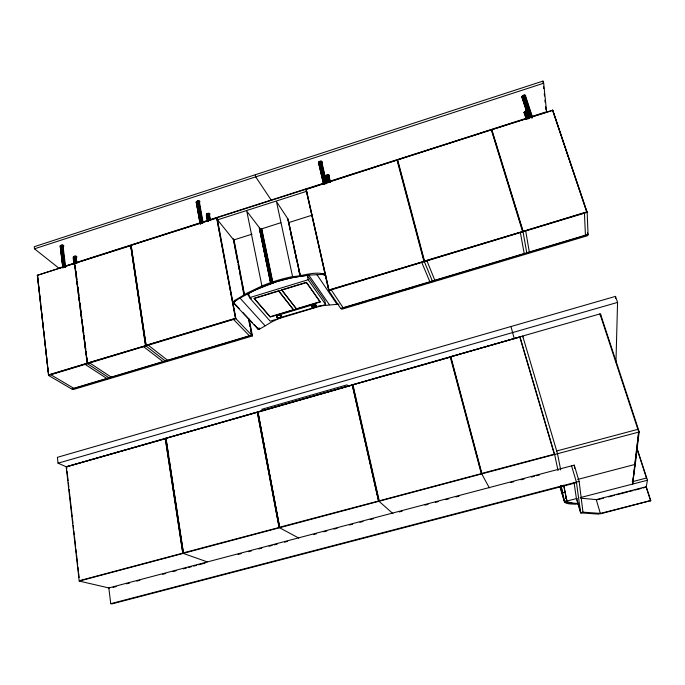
<?xml version="1.0" encoding="UTF-8"?>
<svg xmlns="http://www.w3.org/2000/svg" width="685" height="685" viewBox="0 0 685 685"><rect width="100%" height="100%" fill="white"/><g stroke="black" fill="none" stroke-linecap="round" stroke-linejoin="round"><path stroke-width="1.03" d="M200.063 223.575L196.244 202.221L197.374 201.056L199.198 201.005A1.849 0.985 -8.3 0 1 199.755 202.118M615.481 298.506L615.532 296.374L57.394 457.323L58.045 463.18L66.873 467.042M209.541 214.696A1.807 0.942 -8.8 0 0 209.25 213.395C204.464 212.376 206.887 218.635 207.606 221.015M615.969 361.851L617.562 302.41L615.532 296.374M358.221 303.643L358.298 304.268L357.716 303.823M358.075 304.26L357.844 303.892L358.298 304.268M325.521 274.668C315.374 270.524 303.07 276.235 292.606 276.594A158.732 146.753 -46.9 0 0 261.773 286.056L247.02 293.111L234.484 300.655L233.953 302.916L239.142 308.515M281.201 317.335L271.757 321.933L260.386 328.646L257.988 328.937L234.381 303.909L234.09 302.462L235.015 301.229L239.99 298.069L254.503 290.26L277.168 281.407L292.795 277.459L308.772 275.105L322.635 274.437L325.786 275.73M528.589 117.726L521.833 96.97L522.646 95.72L524.076 95.147L525.292 95.283L532.408 117.041M527.09 110.953L525.267 111.261L524.034 112.7A1.952 1.019 -21.7 0 0 524.359 113.128M632.632 484.072L638.762 432.081L599.957 313.918L66.197 466.742L79.212 581.077L109.394 588.064M639.182 431.713L635.346 463.916L634.858 464.045L638.634 431.858L639.182 431.713L600.591 314.244L600.069 314.398M315.99 305.296L313.319 304.602L277.733 315.323C274.12 317.463 280.978 319.57 281.338 316.367M277.168 317.609L276.791 315.99M276.92 316.564C279.9 313.559 274.582 317.772 278.821 317.703L280.276 317.866L281.218 317.206L281.278 316.085L281.398 316.641M279.352 318.08L281.124 316.376L279.583 315.246L278.178 315.186L279.643 315.126L278.744 315.502M280.43 315.751L281.218 317.206M234.553 341.13L234.193 340.787M646.101 487.566L647.436 480.245L636.827 447.665M403.551 290.26L414.108 287.315M315.931 305.022C317.532 307.3 314.287 304.414 315.614 304.808C317.891 306.349 314.518 308.353 312.874 307.445C309.911 307.103 313.816 303.481 312.197 305.433M311.735 306.272L312.077 305.459M311.94 306.263L311.94 305.724M323.534 184.291L318.482 162.593L319.826 161.343L321.616 161.317L326.634 182.767M312.488 307.291L315.417 306.811L316.102 305.57M327.259 182.681C326.128 180.241 323.945 173.896 328.791 174.949A1.832 0.985 -13.6 0 1 329.083 176.113M596.233 499.605L600.454 513.81L650.75 500.572L646.255 486.718L596.233 499.605L580.794 498.192M63.243 246.617A1.867 0.916 -3.8 0 0 62.909 245.187L60.657 245.427L60.323 246.549A1.867 0.916 -3.8 0 0 60.614 246.728M74.237 264.564C74.254 262.107 71.009 255.18 76.035 256.241A1.815 0.873 -4.5 0 1 76.326 257.611M182.124 356.602L181.585 356.56L182.227 356.585M315.168 305.039C313.961 304.063 311.958 306.349 311.889 305.416M277.545 315.871L276.654 316.264M311.949 305.698L313.387 304.722L315.28 304.928M280.276 317.866L281.09 316.633M312.103 306.803L313.824 307.462L315.948 306.949M276.74 317.112C276.218 316.29 278.615 318.713 279.771 317.729L315.614 307.171M576.727 498.74L580.94 512.894L582.969 512.166L600.445 513.408L650.75 500.572M600.445 513.408L598.45 514.11L580.94 512.894M532.365 116.339L546.596 111.775L543.684 83.219L542.974 81.095L34.25 246.703L34.481 248.801L58.824 268.118L62.883 266.816M34.481 248.801L543.684 83.219M65.931 265.84L74.066 263.237M77.114 262.261L200.054 222.856M203.102 221.88L208.18 220.245M210.209 219.594L324.022 183.118M330.119 181.165L526.268 118.291M73.543 256.678L87.235 363.41L48.635 375.097L37.332 275.327L552.744 110.131L587.165 212.341L588.055 234.724L340.882 308.687L328.697 290.603L305.904 189.231M37.332 275.327L74.408 263.442M215.869 218.378L130.989 245.316L145.973 345.394L235.571 318.482L216.708 217.839L235.571 318.482M306.272 189.411L397.026 160.05L423.946 261.439L328.946 290.209L306.135 189.18L328.946 290.209M551.622 110.79L491.813 129.679L523.152 231.402L586.848 212.11L552.607 110.191L586.848 212.11M262.03 286.493L246.797 211.211L260.197 228.79L261.756 228.833L280.833 222.702M252.003 234.176L233.713 239.956L217.522 219.851L306.392 191.398L307.454 193.196M288.582 222.625L311.958 215.236M249.477 297.675L308.164 279.745L325.615 304.5L270.173 321.171L249.477 297.675L248.638 293.36C266.816 283.787 286.775 277.571 307.214 275.413L324.699 300.381L325.615 304.5M278.564 290.8L293.651 309.962L278.564 290.8L254.058 298.283L270.198 317.027L320.229 301.948L306.358 282.314L320.229 301.948M281.629 289.866L296.579 309.081L281.629 289.866L305.364 282.622M254.109 298.566L306.418 282.605M48.395 374.952L87.004 363.255M87.329 363.161L145.691 345.702L87.329 363.161L73.843 256.481M145.973 345.394L235.409 318.311M328.817 290.02L423.946 261.439M586.839 211.879L523.152 231.402M424.597 261.242L522.604 231.564L424.512 261.036L397.642 159.853L491.291 129.842L522.604 231.564M37.418 275.276L48.541 375.423L235.931 318.688L252.422 335.95L166.789 361.56L165.796 360.781M328.697 290.603L587.165 212.341M254.76 299.08L270.147 316.753L293.591 309.68M296.519 308.798L320.169 301.674M278.238 315.46L277.733 315.323M312.934 305.013L314.835 304.825M73.201 388.498L108.992 377.786M164.212 361.26L109.549 377.615L110.662 378.351L166.224 361.731L145.931 345.934L131.023 246.377M166.815 360.481L250.582 335.41M525.386 253.159L432.697 280.901L433.108 281.903L526.602 253.938L526.405 252.859M187.784 354.667L192.827 353.16M196.86 351.953L199.892 351.045M213.001 347.124L220.065 345.009M222.086 344.409L225.108 343.502M359.06 303.575L367.151 301.152M369.172 300.544L376.253 298.429M378.274 297.821L385.347 295.706M387.376 295.098L392.428 293.591M396.469 292.375L399.509 291.467M58.045 463.18L617.562 302.41M79.511 580.657L182.809 553.146L165.427 438.648L66.317 466.853L164.409 438.948M165.873 438.349L257.337 412.164L279.129 527.484L183.28 552.889L165.873 438.349L257.492 412.293M257.954 411.985L352.287 384.979L378.565 501.009L279.626 527.227L257.954 411.985L279.626 527.227M352.929 384.79L450.328 357.091L352.929 384.79L379.233 500.829L481.29 473.643L450.259 356.928M450.816 356.765L519.795 337.02L554.293 454.198L481.82 473.378L450.816 356.765L519.795 337.02M258.117 412.122L352.407 385.124M556.691 450.987L637.863 429.332M79.212 581.077L638.762 432.081M574.064 482.754L576.419 498.603L580.632 512.765L582.969 512.166L579.133 481.401L574.244 465.149L108.804 587.927L110.756 603.673L111.92 603.905L576.505 482.668M113.059 587.379L116.159 586.565M126.485 583.843L129.585 583.021M136.82 581.12L139.92 580.298M162.636 574.304L165.736 573.491M172.971 571.581L176.062 570.768M183.297 568.858L186.397 568.045M188.461 567.497L191.56 566.683M193.624 566.135L196.723 565.322M198.787 564.774L204.986 563.138M238.037 554.422L241.137 553.608M248.364 551.699L251.463 550.886M258.69 548.976L261.79 548.163M269.025 546.253L272.116 545.44M274.188 544.892L277.288 544.078M284.515 542.169L287.614 541.356M313.43 534.54L316.53 533.726M323.765 531.817L326.856 531.003M334.092 529.094L337.191 528.281M349.581 525.01L352.681 524.196M359.908 522.287L363.007 521.473M370.242 519.564L373.342 518.742M399.158 511.935L402.258 511.121M424.983 505.128L428.082 504.314M435.309 502.405L438.409 501.591M445.635 499.682L448.735 498.86M455.962 496.959L459.061 496.137M510.702 482.523L513.801 481.709M521.037 479.8L524.136 478.986M531.363 477.077L534.463 476.255M536.526 475.715L539.626 474.893M577.643 479.431L634.944 464.447M110.756 603.673L579.133 481.401M565.065 492.147L562.65 492.789L560.553 485.639M632.246 481.718L646.7 477.976L646.614 478.472L636.759 448.213M560.219 486.889L564.423 501.232L566.735 500.632L563.849 486.007M566.855 501.069L577.181 498.397M580.212 497.618L647.436 480.245M597.277 499.767L603.391 498.2M608.486 496.882L614.591 495.315M616.628 494.784L627.837 491.907M629.875 491.376L632.931 490.588M634.969 490.066L641.074 488.491M643.112 487.968L646.169 487.181L650.656 501M318.097 306.118L338.938 304.14M314.227 307.3L314.706 307.222M358.007 303.678L358.204 304.2M278.718 315.383L279.215 315.365M577.318 503.484L568.499 502.756L567.043 502.019L566.598 500.521M577.438 503.321C572.831 504.913 567.942 500.615 564.491 502.011A48.087 8.914 -15.1 0 0 578.457 503.895M278.855 318.097L278.375 317.66M312.163 307.085L312.06 306.503L313.824 307.462M279.643 315.126L280.567 315.657L280.054 315.614M279.583 315.246L280.156 315.502M181.611 356.645L182.133 356.808M254.238 324.716L258.245 329.005M234.767 340.916L234.287 340.745M182.809 553.146L165.231 438.528M207.247 561.88L183.212 553.386L165.719 438.246M276.911 317.378L277.964 317.575M279.129 527.484L257.337 412.164M298.754 538.05L279.523 527.733L257.748 411.899M280.507 315.383L281.329 316.359M72.182 388.797L73.372 389.5L110.114 378.514L87.397 363.658M48.541 375.423L71.942 389.166L251.952 335.299L248.741 318.534M50.827 374.729L74.143 388.506M316.419 306.109L315.528 305.185M85.086 364.36L107.083 378.642M89.718 362.956L111.535 377.315M143.567 346.653L163.278 361.826M148.294 345.223L167.825 360.473M74.716 263.348L130.715 245.658L145.485 345.548M263.365 410.657L261.781 409.296L347.03 384.867L348.34 386.468M392.959 513.647L378.976 501.257L352.655 384.722M378.565 501.009L352.287 384.979M233.499 319.424L249.614 335.992M242.738 312.377L252.08 322.404M239.99 298.069L265.035 325.735M247.182 293.976L251.395 298.763M242.113 285.465L242.935 286.407L233.91 239.253M308.772 275.105L329.331 304.637M316.872 274.539L336.909 304.166M331.206 289.841L343.288 307.967M271.174 200.054L255.702 176.867L255.274 174.752M300.347 276.201L288.06 219.149L276.457 201.578L292.666 276.945M489.373 487.908L481.726 473.892L450.576 356.688M311.923 306.255L312.12 306.777M311.718 306.289L312.274 306.726M315.973 305.322L316.376 305.818L315.716 306.597M196.244 202.221L196.364 202.46A1.849 0.985 -8.3 0 0 196.938 202.811M357.69 303.772L357.99 304.2L357.844 303.652M421.763 262.423L429.992 282.023M432.466 281.278L424.349 261.636L397.351 159.93M426.943 260.857L434.941 280.542M259.504 328.149L259.769 328.903M259.187 328.235L259.452 328.98M258.87 328.286L259.135 329.04M258.562 328.312L258.827 329.057M258.262 328.303L258.528 329.048M257.723 328.192L257.988 328.937M257.483 328.089L257.748 328.834M257.106 327.807L257.543 328.706M235.032 300.235L235.306 301.023M234.741 300.432L235.015 301.229M234.484 300.655L234.758 301.443M234.261 300.895L234.535 301.683M234.073 301.143L234.347 301.939M233.927 301.409L234.201 302.196M233.825 301.674L234.09 302.462M233.756 301.939L234.013 302.993M234.107 303.113L234.381 303.909M233.765 302.453L234.227 303.703M587.387 232.712L588.055 234.724M524.958 95.155L532.399 117.906M524.547 95.104L531.98 117.863M524.076 95.147L531.509 117.906M523.58 95.266L530.687 117.041M523.092 95.463L530.19 117.238M522.646 95.72L529.745 117.495M522.278 96.02L529.368 117.786M522.013 96.345L529.094 118.103M526.679 110.919L528.974 117.966M521.859 96.671L528.94 118.419M526.226 110.953L528.52 118.008M525.737 111.073L528.032 118.128M525.267 111.261L527.887 119.318M524.838 111.509L527.125 118.556M524.479 111.792L526.765 118.847M524.213 112.1L526.5 119.147M524.059 112.408L525.994 118.736M491.582 129.73L523.032 231.761L526.816 253.048M571.555 465.86L576.428 482.112L580.632 512.765M519.975 336.815L554.644 454.48L558.018 470.586M566.812 499.922L567.42 501.959M566.837 500.101L567.274 501.591M565.527 496.539L566.187 498.817L565.793 496.813M559.893 486.47L564.491 502.011M510.959 326.531L514.289 338.724M318.482 162.593L318.551 162.859A1.875 1.036 -13.5 0 0 318.739 163.081M325.726 176.191L325.795 176.439A1.832 0.985 -13.6 0 0 326.265 176.807M328.791 174.949L330.504 182.244M328.415 174.855L330.136 182.15M327.987 174.829L329.699 182.124M327.516 174.872L329.168 181.885M327.053 174.992L328.766 182.287M326.617 175.163L328.329 182.458M326.248 175.386L327.961 182.681M325.966 175.643L327.67 182.938M325.786 175.917L327.25 182.167M321.231 161.215L326.48 183.691M320.777 161.18L326.034 183.666M320.306 161.232L325.555 183.717M319.826 161.343L325.067 183.837M319.381 161.523L324.621 184.017M319.005 161.763L324.236 184.248M318.713 162.028L323.705 183.486M318.534 162.311L323.525 183.76M522.903 336.977L522.689 336.035L557.496 453.718L560.707 469.97M316.359 306.4L315.948 306.366M316.085 306.101L316.196 306.683M307.214 275.413L308.164 279.745M312.137 305.15L312.137 305.741M311.726 305.707L311.983 306.529L311.88 305.99M287.974 218.994L300.407 276.046M287.965 219.996L300.03 275.31M290.808 233.722L291.716 237.9M294.216 249.374L295.132 253.553M295.586 255.642L296.494 259.812M298.994 271.294L299.902 275.464M73.278 257.123L73.492 257.551A1.815 0.873 -4.5 0 0 73.774 257.723M311.675 305.998L311.923 306.837M561.152 485.631L564.423 501.232M261.756 228.833L272.964 283.016M261.499 228.884L272.699 283.068M261.233 228.91L272.21 282.057M260.959 228.91L271.936 282.066M260.694 228.893L271.671 282.057M260.437 228.85L271.628 283.068M260.197 228.79L271.38 283.016M259.966 228.713L271.149 282.948M259.761 228.61L270.943 282.862M259.581 228.499L270.755 282.759M259.418 228.362L270.815 283.684M259.298 228.216L270.686 283.556M281.107 315.819L280.739 315.939M281.064 316.119L281.184 316.65M280.85 315.579L280.97 316.153M280.961 316.89L280.987 317.463M277.023 315.734L277.048 316.307M276.834 316.547L276.945 317.078M563.712 485.16L567.043 502.019M244.639 295.286L243.038 286.947L242.216 286.005L244.014 295.406M249.426 320.306L252.422 335.95M233.517 238.919L244.134 294.439M233.285 239.27L234.287 244.519M234.69 246.617L237.704 262.372M238.106 264.47L239.108 269.719M239.51 271.817L241.111 280.216M241.514 282.314L241.916 284.421M248.612 319.433L250.008 326.745M250.41 328.834L251.609 335.102M217.119 217.693L235.931 318.688M520.36 232.566L524.265 253.81M209.25 213.395L210.586 220.656M208.848 213.309L210.184 220.57M208.403 213.292L209.73 220.561M207.932 213.343L209.259 220.604M207.478 213.455L208.805 220.716M207.076 213.617L208.394 220.887M206.733 213.831L208.06 221.092M206.493 214.071L207.82 221.332M206.365 214.319L207.495 220.793M199.198 201.005L203.051 222.368M198.778 200.91L202.811 223.301M198.316 200.893L202.349 223.293M197.837 200.945L201.861 223.336M197.374 201.056L201.39 223.456M196.955 201.227L200.97 223.627M196.612 201.45L200.628 223.841M196.372 201.698L200.38 224.089M196.244 201.964L200.183 223.807M525.703 230.948L529.368 252.285M166.232 439.522L168.784 456.33M169.101 458.428L173.579 487.84M173.896 489.938L178.365 519.35M178.691 521.448L183.16 550.86M131.349 246.557L146.179 345.557M130.878 246.711L145.691 345.702M574.244 465.149L574.681 468.326M76.035 256.241L76.951 263.46M75.607 256.173L76.523 263.391M75.136 256.164L76.052 263.382M74.665 256.216L75.581 263.434M74.22 256.318L75.136 263.545M75.213 265.652L75.615 268.837M75.881 270.96L76.283 274.146M76.549 276.269L76.951 279.454M77.225 281.578L77.628 284.763M77.893 286.887L78.295 290.072M78.57 292.187L78.972 295.372M79.237 297.495L79.64 300.681M79.905 302.804L81.113 312.36M81.387 314.483L81.789 317.669M82.054 319.792L82.457 322.969M82.722 325.092L83.125 328.278M83.399 330.401L83.801 333.586M84.067 335.71L84.469 338.895M84.743 341.019L85.145 344.204M85.548 347.389L85.813 349.513M86.079 351.636L86.481 354.813M86.755 356.936L87.158 360.122M74.896 265.754L75.299 268.94M75.573 271.063L75.838 273.187M76.24 276.372L76.643 279.548M76.908 281.672L77.311 284.857M77.585 286.981L77.987 290.166M78.253 292.289L78.655 295.475M78.921 297.598L79.323 300.783M79.588 302.907L79.991 306.092M80.265 308.207L80.796 312.454M81.07 314.578L81.472 317.763M81.738 319.886L82.14 323.072M82.405 325.195L82.808 328.38M83.082 330.504L83.484 333.689M83.75 335.813L84.152 338.989M84.418 341.113L84.82 344.298M85.086 346.422L85.488 349.607M85.762 351.73L86.164 354.916M86.43 357.039L86.832 360.224M73.346 256.892L74.263 264.119M62.909 245.187L65.623 267.287M62.463 245.11L65.169 267.227M61.984 245.102L64.69 267.218M61.504 245.153L64.202 267.27M61.051 245.264L63.739 267.381M60.657 245.427L63.345 267.544M60.357 245.632L63.046 267.741M60.323 246.549L60.58 248.655M60.837 250.761L62.626 265.48M60.16 245.864L62.849 267.972M66.556 466.956L66.805 469.079M67.044 471.203L68.132 480.767M68.372 482.899L68.86 487.146M69.099 489.27L72.25 516.901M72.49 519.024L72.978 523.271M73.218 525.404L73.578 528.589M73.826 530.712L74.305 534.959M74.545 537.091L75.641 546.656M75.881 548.779L76.36 553.026M76.609 555.15L77.696 564.714M77.936 566.837L78.424 571.093M78.664 573.217L79.152 577.464M37.572 275.507L39.345 291.399M39.576 293.514L40.047 297.752M40.287 299.876L40.749 304.106M40.989 306.229L43.463 328.475M43.694 330.598L44.165 334.837M44.405 336.951L44.876 341.19M45.107 343.313L46.871 359.205M47.111 361.32L47.582 365.559M47.813 367.682L48.284 371.912M542.974 81.095L543.188 83.219M543.513 86.396L543.736 88.519M544.275 93.819L544.489 95.943M544.926 100.181L545.149 102.305M545.585 106.543L545.911 109.728M325.281 274.471L325.349 275.344M325.007 274.291L325.075 275.164M324.707 274.128L324.776 274.993M324.382 273.974L324.442 274.848M324.031 273.846L324.099 274.719M323.671 273.743L323.74 274.608M323.303 273.658L323.371 274.522M322.935 273.598L323.003 274.471M322.575 273.563L322.635 274.437M322.224 273.563L322.292 274.428M584.433 213.163L585.452 235.503M599.957 313.918L599.974 314.92M600.591 314.244L600.625 316.359M321.616 161.317A1.875 1.036 -13.5 0 1 321.633 162.807M525.292 95.283A2.004 1.07 -22.1 0 1 525.438 96.362M522.158 97.424A2.004 1.07 -22.1 0 1 521.833 96.97M185.524 355.224A0.882 0.771 -47.5 0 1 185.275 355.404M634.841 464.216L632.555 483.73L635.32 464.087L634.841 464.216M432.081 281.09L341.121 308.31L341.738 309.235L432.492 282.092L432.081 281.09M587.636 234.535L527.048 252.671L527.236 253.75L587.687 235.666L587.636 234.535"/></g></svg>
